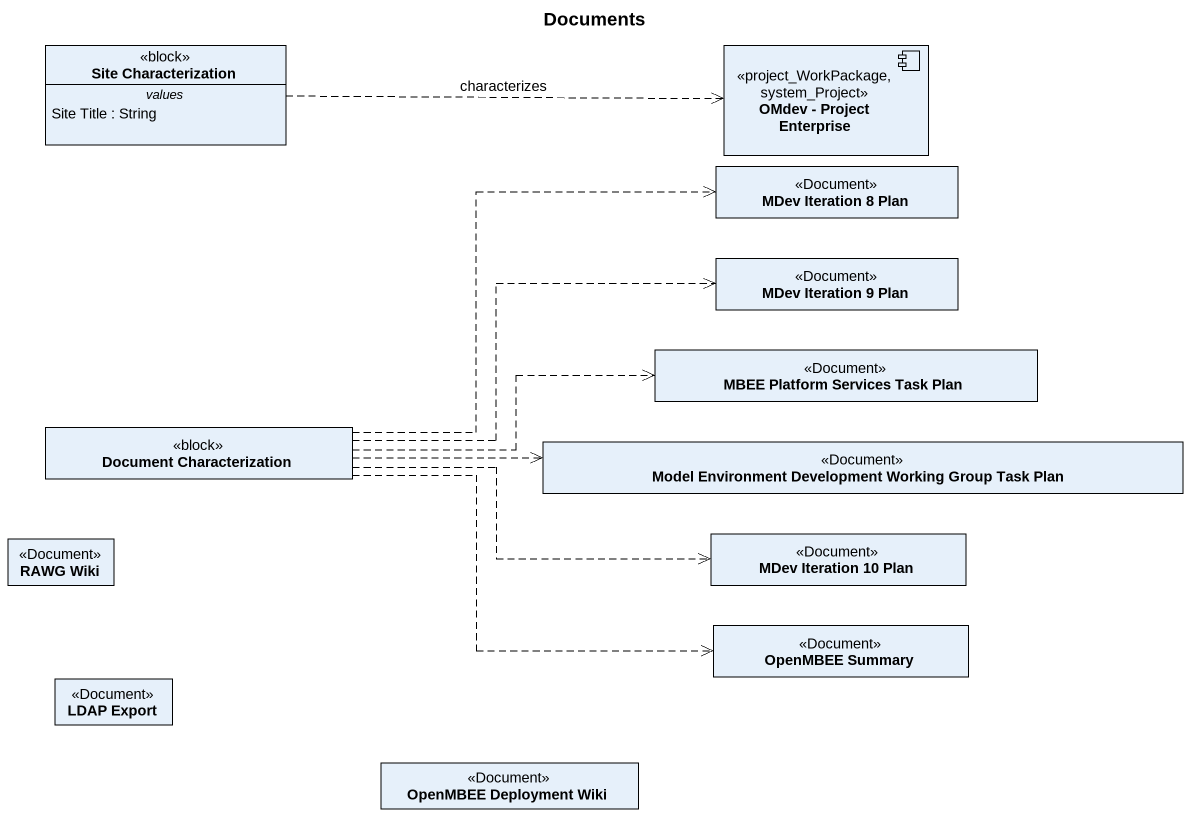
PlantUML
@startuml
title Documents
allowmixing
hide circle
hide empty members
class "Site Characterization" as Site_Characterization <<block>> {
  -- values --
  Site Title : String
}
component "OMdev - Project Enterprise" as OMdev_Project_Enterprise <<project_WorkPackage, system_Project>>
class "MDev Iteration 8 Plan" as MDev_Iteration_8_Plan <<Document>>
class "MDev Iteration 9 Plan" as MDev_Iteration_9_Plan <<Document>>
class "MBEE Platform Services Task Plan" as MBEE_Platform_Services_Task <<Document>>
class "Document Characterization" as Document_Characterization <<block>>
class "Model Environment Development Working Group Task Plan" as Model_Environment <<Document>>
class "RAWG Wiki" as RAWG_Wiki <<Document>>
class "MDev Iteration 10 Plan" as MDev_Iteration_10_Plan <<Document>>
class "OpenMBEE Summary" as OpenMBEE_Summary <<Document>>
class "LDAP Export" as LDAP_Export <<Document>>
class "OpenMBEE Deployment Wiki" as OpenMBEE_Deployment_Wiki <<Document>>
Site_Characterization .right.> OMdev_Project_Enterprise : characterizes
Document_Characterization .right.> MDev_Iteration_8_Plan
Document_Characterization .right.> MDev_Iteration_9_Plan
Document_Characterization .right.> MBEE_Platform_Services_Task
Document_Characterization .right.> Model_Environment
Document_Characterization .right.> MDev_Iteration_10_Plan
Document_Characterization .right.> OpenMBEE_Summary
@enduml
